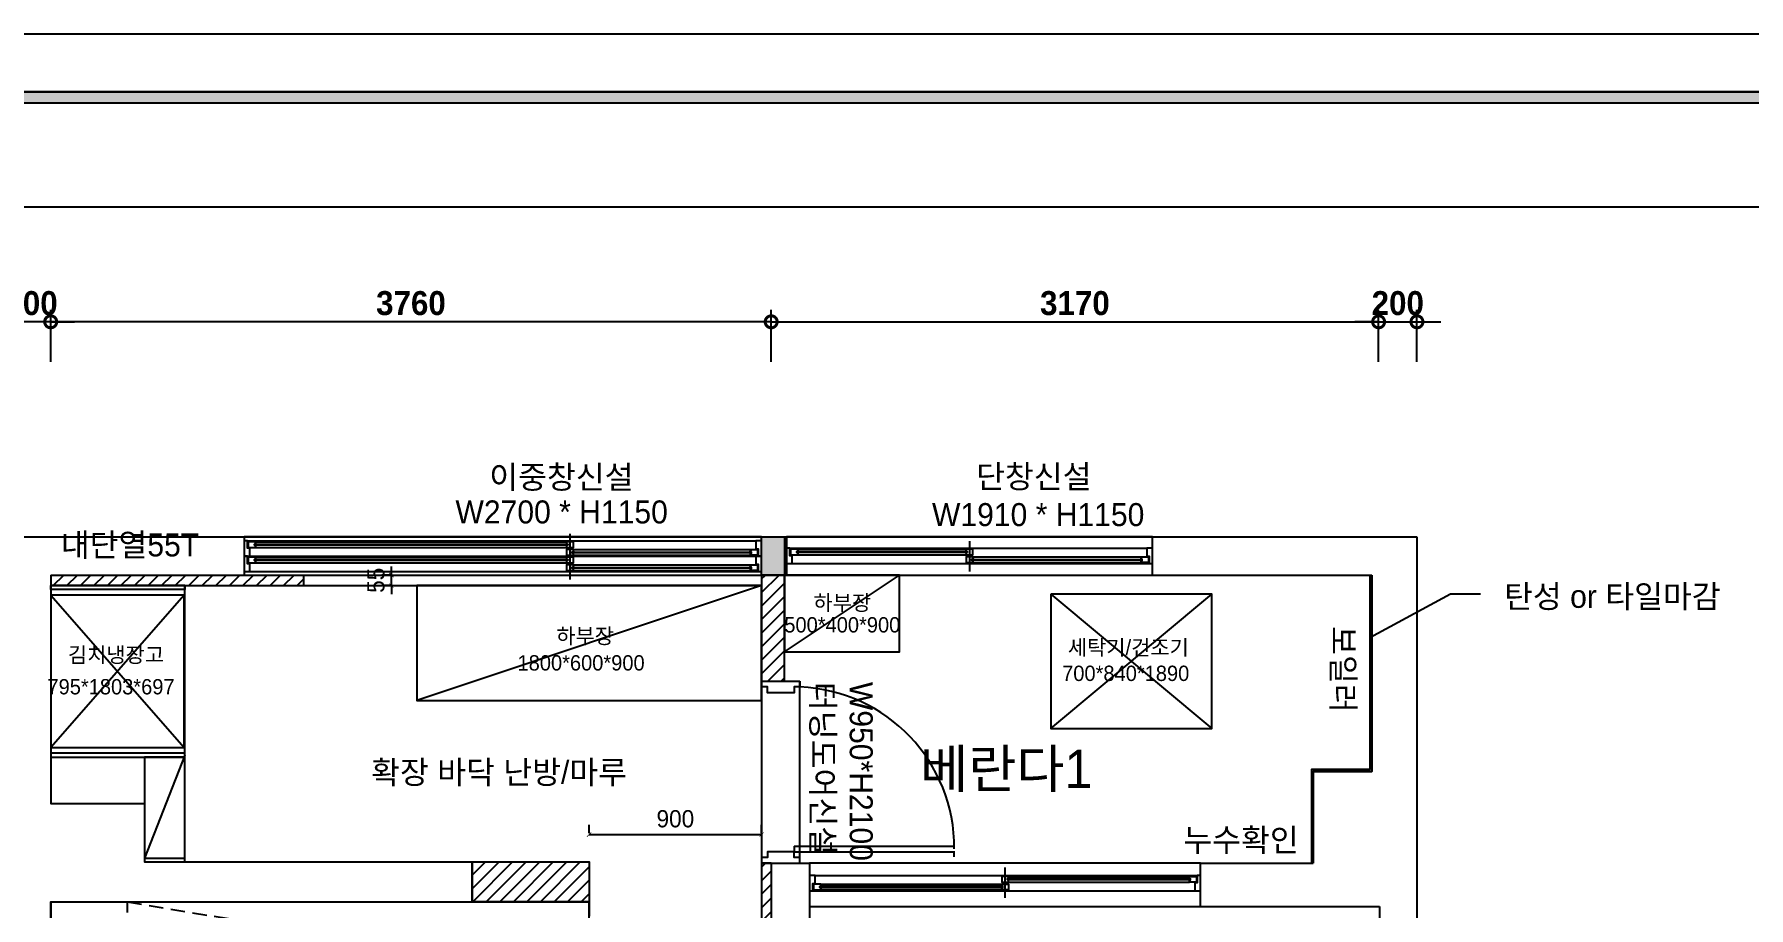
# Model space of a CAD drawing. Header units: inches. Extents: x 4138 to 127072, y -26315 to 43858.
# Drawn here: x 67453 to 76400, y 37238 to 41794 of the extents above; entities that cross this region are included whole.
import ezdxf
from ezdxf.enums import TextEntityAlignment as Align

# ---------------------------------------------------------------- set-up
doc = ezdxf.new("R2010")
doc.units = ezdxf.units.IN
doc.header["$LTSCALE"] = 50
doc.header["$MEASUREMENT"] = 0
doc.linetypes.add('HID', pattern=[2.3, 1.5, -0.8])
for name, color, linetype in [('0-ELC TEXT', 7, 'Continuous'), ('02-WAL', 2, 'Continuous'), ('03-TEXT', 3, 'Continuous'), ('03-WAL NEW', 3, 'Continuous'), ('04-WIN', 4, 'Continuous'), ('04-WIN TEXT', 4, 'Continuous'), ('04_FUR', 6, 'Continuous'), ('06-FUR', 6, 'Continuous'), ('07-DIM', 5, 'Continuous'), ('07-DIM WAL', 5, 'Continuous'), ('FORM(YOURNAME)-11', 1, 'Continuous'), ('도면층2', 2, 'Continuous'), ('도면층4', 4, 'Continuous'), ('도면층5', 5, 'Continuous')]:
    doc.layers.add(name, color=color, linetype=linetype)
doc.styles.add('YOURNAME', font='HY울릉도M.TTF')
doc.styles.add('넥슨고딕', font='')
doc.styles.add('코레일둥고', font='Korail_Round_Gothic_Medium.ttf')
doc.styles.get('넥슨고딕').set_extended_font_data('NEXON Lv1 Gothic Bold', bold=True)
doc.dimstyles.new('50', dxfattribs={"dimscale": 50, "dimtxt": 2.5, "dimasz": 2.5, "dimexe": 1.25, "dimexo": 2, "dimtad": 1, "dimdec": 0, "dimtxsty": '넥슨고딕', "dimblk": 'DOTSMALL', "dimcen": 2.5, "dimclrd": 1, "dimclre": 1, "dimclrt": 2, "dimadec": 0, "dimazin": 0, "dimtfac": 1, "dimtdec": 0, "dimtix": 1, "dimtmove": 0, "dimatfit": 3, "dimldrblk": 'DOTSMALL', "dimfxl": 1.25, "dimarcsym": 0})
doc.dimstyles.new('YOURNAME-50', dxfattribs={"dimscale": 50, "dimtxt": 1.8, "dimasz": 0.9, "dimexe": 1, "dimexo": 3, "dimgap": 0.7, "dimtad": 1, "dimdec": 0, "dimzin": 0, "dimdsep": 46, "dimtxsty": 'YOURNAME', "dimblk": 'ARCHTICK', "dimcen": 0, "dimclrd": 1, "dimclre": 1, "dimclrt": 7, "dimadec": 0, "dimazin": 0, "dimtfac": 1, "dimtdec": 0, "dimtix": 1, "dimtmove": 2, "dimatfit": 3, "dimldrblk": 'ARCHTICK', "dimfxl": 1, "dimtolj": 1, "dimtzin": 0, "dimarcsym": 0})

# ---------------------------------------------------------------- blocks, each defined once
blk = doc.blocks.new('FORM-PLAN')
at = {"layer": 'FORM(YOURNAME)-11'}
h = blk.add_hatch(color=256, dxfattribs=at)
h.dxf.hatch_style = 1
h.paths.add_polyline_path([(-71444, 55115), (10556, 55115), (10556, 54915), (-71444, 54915)])
h.paths.add_polyline_path([(-71444, -2085), (10556, -2085), (10556, -2285), (-71444, -2285)])
at = {"layer": 'Defpoints', "color": 158}
for points in [[(-71444, -2285), (10556, -2285), (10556, 55115), (-71444, 55115)], [(-69444, 53115), (-64, 53115), (-64, 1215), (-69444, 1215)]]:
    blk.add_lwpolyline(points, close=True, dxfattribs=at)
at = {"layer": 'FORM(YOURNAME)-11', "color": 250}
blk.add_lwpolyline([(-72444, -3285), (11556, -3285), (11556, 56115), (-72444, 56115)], close=True, dxfattribs=at)
at = {"layer": 'FORM(YOURNAME)-11'}
blk.add_lwpolyline([(-71444, 55115), (10556, 55115), (10556, 54915), (-71444, 54915)], close=True, dxfattribs=at)
at = {"layer": 'FORM(YOURNAME)-11', "color": 3, "style": 'YOURNAME'}
for tag, height, p in [('1', 450, (9905, 18188)), ('2', 450, (9905, 17544)), ('3', 450, (9905, 16257)), ('4', 450, (9905, 14326)), ('5', 515, (9905, 12009)), ('6', 515, (9905, 9757)), ('7', 515, (9905, 7504)), ('8', 515, (9905, 5252)), ('9', 515, (9905, 2999)), ('10', 515, (5655, 811)), ('11', 515, (9905, 747)), ('12', 515, (5655, -1441)), ('13', 515, (9905, -1441))]:
    blk.add_attdef(tag, text='', height=height, dxfattribs=at).set_placement(p, align=Align.MIDDLE_RIGHT)
blk = doc.blocks.new('FLOOR')
at = {"layer": '02-WAL'}
for p, q in [((45594.7, 47114.3), (52924.7, 47114.3)), ((52924.7, 47114.3), (52924.7, 34986.3)), ((45794.7, 46914.3), (45794.7, 45722.3)), ((45794.7, 46914.3), (52688.7, 46914.3)), ((52688.7, 46914.3), (52688.7, 45889.3)), ((52383.7, 45889.3), (52383.7, 45410.3)), ((52383.7, 45889.3), (52688.7, 45889.3)), ((45794.7, 45722.3), (46283.7, 45722.3)), ((46283.7, 45722.3), (46283.7, 45417.3)), ((46283.7, 45417.3), (47994.7, 45417.3)), ((47994.7, 45417.3), (47994.7, 45209.3)), ((47994.7, 45417.3), (47994.7, 45209.3)), ((49554.7, 45410.3), (49554.7, 42295.3)), ((49554.7, 45410.3), (49754.7, 45410.3)), ((49754.7, 45410.3), (49754.7, 42434.3)), ((51795.7, 45184.3), (51795.7, 45410.3)), ((51795.7, 45410.3), (52383.7, 45410.3)), ((45794.7, 45209.3), (45794.7, 42204.3)), ((45794.7, 45209.3), (47994.7, 45209.3)), ((51795.7, 45184.3), (52729.7, 45184.3)), ((52729.7, 45184.3), (52729.7, 42434.3))]:
    blk.add_line(p, q, dxfattribs=at)
at = {"layer": '04-WIN'}
for p, q in [((46822.1, 47092.7), (49474.7, 47092.7)), ((46863.8, 47087.7), (48487.2, 47087.7)), ((46863.8, 47057.7), (46863.8, 47067.7)), ((48504.7, 47128.8), (48504.7, 46971.8)), ((50589.7, 47090.4), (50589.7, 46933.4)), ((46822.1, 47012.6), (49474.7, 47012.6)), ((46834.7, 47012.7), (49487.2, 47012.6)), ((46863.8, 47057.7), (48487.2, 47057.7)), ((46863.8, 47007.7), (48487.2, 47007.7)), ((46863.8, 46977.7), (46863.8, 46987.7)), ((46863.8, 46977.7), (48487.2, 46977.7)), ((48504.7, 47048.8), (48504.7, 46891.7)), ((48522.2, 47047.4), (49446, 47047.4)), ((48522.2, 47017.4), (49446, 47017.4)), ((49652.1, 47054.3), (51514.7, 47054.3)), ((49664.7, 46974.3), (51527.2, 46974.2)), ((49693.8, 47049.3), (50572.2, 47049.3)), ((49693.8, 47019.3), (49693.8, 47029.3)), ((49693.8, 47019.3), (50572.2, 47019.3)), ((50607.2, 47008.9), (51486, 47008.9)), ((50607.2, 46978.9), (51486, 46978.9)), ((46834.7, 46932.6), (49487.2, 46932.5)), ((48522.2, 46967.3), (49446, 46967.3)), ((48522.2, 46937.3), (49446, 46937.3))]:
    blk.add_line(p, q, dxfattribs=at)
at = {"layer": '04-WIN', "linetype": 'Continuous'}
for p, q in [((50775.2, 45230.8), (50775.2, 45387.8)), ((49784.7, 45346.9), (51778.2, 45346.9)), ((49813.8, 45301.8), (50757.7, 45301.8)), ((49813.8, 45271.8), (50757.7, 45271.8)), ((50792.7, 45342.2), (51737, 45342.1)), ((50792.7, 45312.2), (51737, 45312.1)), ((49772.1, 45266.9), (51765.7, 45266.8))]:
    blk.add_line(p, q, dxfattribs=at)
at = {"layer": '04-WIN'}
for points in [[(46804.7, 46914.3), (49504.7, 46914.3), (49504.7, 47114.3), (46804.7, 47114.3)], [(48492.7, 47069.5), (48487.2, 47067.7), (48487.2, 47057.7), (48522.2, 47057.7), (48522.2, 47087.7), (48487.2, 47087.7), (48487.2, 47077.7), (48492.7, 47076)], [(49504.7, 47114.3), (49634.7, 47114.3), (49634.7, 46914.3), (49504.7, 46914.3)], [(51544.7, 47114.3), (49634.7, 47114.3), (49634.7, 46914.3), (51544.7, 46914.3)], [(48487.2, 47017.4), (48522.2, 47017.4), (48522.2, 47027.4), (48516.7, 47029.2), (48516.7, 47035.6), (48522.2, 47037.4), (48522.2, 47047.4), (48487.2, 47047.4)], [(48492.7, 46989.4), (48487.2, 46987.7), (48487.2, 46977.7), (48522.2, 46977.7), (48522.2, 47007.7), (48487.2, 47007.7), (48487.2, 46997.7), (48492.7, 46995.9)], [(49449.5, 47030.4), (48518.7, 47030.4), (48518.7, 47034.4), (49449.5, 47034.4)], [(49451.5, 47035.6), (49446, 47037.4), (49446, 47047.4), (49484, 47047.4), (49484, 47017.4), (49446, 47017.4), (49446, 47027.4), (49451.5, 47029.2)], [(50577.7, 47031.1), (50572.2, 47029.3), (50572.2, 47019.3), (50607.2, 47019.3), (50607.2, 47049.3), (50572.2, 47049.3), (50572.2, 47039.3), (50577.7, 47037.5)], [(50572.2, 46978.9), (50607.2, 46978.9), (50607.2, 46988.9), (50601.7, 46990.7), (50601.7, 46997.2), (50607.2, 46998.9), (50607.2, 47008.9), (50572.2, 47008.9)], [(51489.5, 46991.9), (50603.7, 46991.9), (50603.7, 46995.9), (51489.5, 46995.9)], [(51491.5, 46997.2), (51486, 46998.9), (51486, 47008.9), (51524, 47008.9), (51524, 46978.9), (51486, 46978.9), (51486, 46988.9), (51491.5, 46990.7)], [(48487.2, 46937.3), (48522.2, 46937.3), (48522.2, 46947.3), (48516.7, 46949.1), (48516.7, 46955.5), (48522.2, 46957.3), (48522.2, 46967.3), (48487.2, 46967.3)], [(49449.5, 46950.3), (48518.7, 46950.3), (48518.7, 46954.3), (49449.5, 46954.3)], [(49451.5, 46955.5), (49446, 46957.3), (49446, 46967.3), (49484, 46967.3), (49484, 46937.3), (49446, 46937.3), (49446, 46947.3), (49451.5, 46949.1)], [(49754.7, 45184.3), (51795.7, 45184.3), (51795.7, 45410.3), (49754.7, 45410.3)]]:
    blk.add_lwpolyline(points, close=True, dxfattribs=at)
for points in [[(46804.7, 47021.7), (46804.7, 47012.7), (46834.7, 47012.7), (46834.7, 47053.7), (46822.1, 47053.7), (46822.1, 47092.7), (46804.7, 47092.7), (46804.7, 47083.7)], [(46863.8, 47067.7), (46858.2, 47069.5), (46858.2, 47076), (46863.8, 47077.7), (46863.8, 47087.7), (46825.8, 47087.7), (46825.8, 47057.7), (46863.8, 47057.7)], [(48490.7, 47070.7), (46860.3, 47070.7), (46860.3, 47074.7), (48490.7, 47074.7), (48490.7, 47070.7), (48490.7, 47074.7)], [(46863.8, 47078.5), (46866.5, 47077.2), (46867, 47076.2), (46867.6, 47074.7)], [(46863.8, 47067), (46866.5, 47068.3), (46867, 47069.3), (46867.6, 47070.7)], [(48487.2, 47078.5), (48484.4, 47077.2), (48483.9, 47076.2), (48483.4, 47074.7)], [(48487.2, 47067), (48484.4, 47068.3), (48483.9, 47069.3), (48483.4, 47070.7)], [(49504.7, 47083.6), (49504.7, 47092.7), (49474.7, 47092.7), (49474.7, 47053.7), (49474.7, 47051.6), (49487.2, 47051.6), (49487.2, 47012.6), (49504.7, 47012.6), (49504.7, 47021.6)], [(46804.7, 46941.6), (46804.7, 46932.6), (46834.7, 46932.6), (46834.7, 46973.6), (46822.1, 46973.6), (46822.1, 47012.6), (46804.7, 47012.6), (46804.7, 47003.6)], [(46863.8, 46987.7), (46858.2, 46989.4), (46858.2, 46995.9), (46863.8, 46997.7), (46863.8, 47007.7), (46825.8, 47007.7), (46825.8, 46977.7), (46863.8, 46977.7)], [(48490.7, 46990.7), (46860.3, 46990.7), (46860.3, 46994.7), (48490.7, 46994.7), (48490.7, 46990.7), (48490.7, 46994.7)], [(46863.8, 46998.5), (46866.5, 46997.1), (46867, 46996.1), (46867.6, 46994.7)], [(46863.8, 46986.9), (46866.5, 46988.3), (46867, 46989.2), (46867.6, 46990.7)], [(48487.2, 46998.5), (48484.4, 46997.1), (48483.9, 46996.1), (48483.4, 46994.7)], [(48487.2, 46986.9), (48484.4, 46988.3), (48483.9, 46989.2), (48483.4, 46990.7)], [(48522.2, 47038.2), (48525, 47036.8), (48525.5, 47035.8), (48526, 47034.4)], [(48522.2, 47026.6), (48525, 47028), (48525.5, 47029), (48526, 47030.4)], [(49446, 47038.2), (49443.2, 47036.8), (49442.7, 47035.8), (49442.2, 47034.4)], [(49446, 47026.6), (49443.2, 47028), (49442.7, 47029), (49442.2, 47030.4)], [(49504.7, 47003.5), (49504.7, 47012.6), (49474.7, 47012.6), (49474.7, 46973.6), (49474.7, 46971.5), (49487.2, 46971.5), (49487.2, 46932.5), (49504.7, 46932.5), (49504.7, 46941.5)], [(49634.7, 46983.3), (49634.7, 46974.3), (49664.7, 46974.3), (49664.7, 47015.3), (49652.1, 47015.3), (49652.1, 47054.3), (49634.7, 47054.3), (49634.7, 47045.3)], [(49693.8, 47029.3), (49688.2, 47031.1), (49688.2, 47037.5), (49693.8, 47039.3), (49693.8, 47049.3), (49655.8, 47049.3), (49655.8, 47019.3), (49693.8, 47019.3)], [(50575.7, 47032.3), (49690.3, 47032.3), (49690.3, 47036.3), (50575.7, 47036.3), (50575.7, 47032.3), (50575.7, 47036.3)], [(49693.8, 47040.1), (49696.5, 47038.7), (49697, 47037.7), (49697.6, 47036.3)], [(49693.8, 47028.5), (49696.5, 47029.9), (49697, 47030.9), (49697.6, 47032.3)], [(50572.2, 47040.1), (50569.4, 47038.7), (50568.9, 47037.7), (50568.4, 47036.3)], [(50572.2, 47028.5), (50569.4, 47029.9), (50568.9, 47030.9), (50568.4, 47032.3)], [(50607.2, 46999.7), (50610, 46998.4), (50610.5, 46997.4), (50611, 46995.9)], [(50607.2, 46988.2), (50610, 46989.5), (50610.5, 46990.5), (50611, 46991.9)], [(51486, 46999.7), (51483.2, 46998.4), (51482.7, 46997.4), (51482.2, 46995.9)], [(51486, 46988.2), (51483.2, 46989.5), (51482.7, 46990.5), (51482.2, 46991.9)], [(51544.7, 47045.2), (51544.7, 47054.3), (51514.7, 47054.3), (51514.7, 47015.3), (51514.7, 47013.2), (51527.2, 47013.2), (51527.2, 46974.2), (51544.7, 46974.2), (51544.7, 46983.2)], [(48522.2, 46958.1), (48525, 46956.7), (48525.5, 46955.7), (48526, 46954.3)], [(48522.2, 46946.5), (48525, 46947.9), (48525.5, 46948.9), (48526, 46950.3)], [(49446, 46958.1), (49443.2, 46956.7), (49442.7, 46955.7), (49442.2, 46954.3)], [(49446, 46946.5), (49443.2, 46947.9), (49442.7, 46948.9), (49442.2, 46950.3)]]:
    blk.add_lwpolyline(points, dxfattribs=at)
at = {"layer": '04-WIN', "linetype": 'Continuous'}
for points in [[(49754.7, 45275.9), (49754.7, 45266.9), (49772.1, 45266.9), (49772.1, 45305.9), (49784.7, 45305.9), (49784.7, 45346.9), (49754.7, 45346.9), (49754.7, 45337.9)], [(50761.2, 45288.8), (49810.3, 45288.8), (49810.3, 45284.8), (50761.2, 45284.8), (50761.2, 45288.8), (50761.2, 45284.8)], [(49813.8, 45292.6), (49816.5, 45291.3), (49817, 45290.3), (49817.6, 45288.8)], [(49813.8, 45281.1), (49816.5, 45282.4), (49817, 45283.4), (49817.6, 45284.8)], [(50757.7, 45292.6), (50754.9, 45291.3), (50754.4, 45290.3), (50753.9, 45288.8)], [(50757.7, 45281.1), (50754.9, 45282.4), (50754.4, 45283.4), (50753.9, 45284.8)], [(50792.7, 45333), (50795.5, 45331.6), (50796, 45330.6), (50796.5, 45329.2)], [(50792.7, 45321.4), (50795.5, 45322.8), (50796, 45323.8), (50796.5, 45325.2)], [(51737, 45332.9), (51734.2, 45331.5), (51733.7, 45330.5), (51733.2, 45329.1)], [(51737, 45321.3), (51734.2, 45322.7), (51733.7, 45323.7), (51733.2, 45325.1)], [(51795.7, 45337.9), (51795.7, 45346.9), (51778.2, 45346.9), (51778.2, 45307.9), (51765.7, 45307.9), (51765.7, 45266.8), (51795.7, 45266.8), (51795.7, 45275.9)]]:
    blk.add_lwpolyline(points, dxfattribs=at)
for points in [[(49813.8, 45291.8), (49813.8, 45301.8), (49775.8, 45301.8), (49775.8, 45271.8), (49813.8, 45271.8), (49813.8, 45281.8), (49808.2, 45283.6), (49808.2, 45290.1)], [(50792.7, 45332.2), (50792.7, 45342.2), (50757.7, 45342.2), (50757.7, 45312.2), (50792.7, 45312.2), (50792.7, 45322.2), (50787.2, 45324), (50787.2, 45330.4)], [(50757.7, 45291.8), (50757.7, 45301.8), (50792.7, 45301.8), (50792.7, 45271.8), (50757.7, 45271.8), (50757.7, 45281.8), (50763.2, 45283.6), (50763.2, 45290.1)], [(50789.2, 45325.2), (51740.5, 45325.1), (51740.5, 45329.1), (50789.2, 45329.2)], [(51737, 45332.1), (51737, 45342.1), (51775, 45342.1), (51775, 45312.1), (51737, 45312.1), (51737, 45322.1), (51742.5, 45323.9), (51742.5, 45330.3)]]:
    blk.add_lwpolyline(points, close=True, dxfattribs=at)
at = {"layer": '도면층2'}
blk.add_line((51795.7, 45184.3), (51795.7, 45410.3), dxfattribs=at)
at = {"layer": '도면층4'}
blk.add_line((51795.7, 45184.3), (51795.7, 45410.3), dxfattribs=at)
blk = doc.blocks.new('_DOTSMALL')
at = {"color": 0, "linetype": 'ByBlock', "const_width": 0.5}
blk.add_lwpolyline([(-0.0625, 0, 1), (0.0625, 0, 1)], format="xyb", close=True, dxfattribs=at)
blk = doc.blocks.new('*D241')
at = {"layer": '07-DIM', "color": 1, "lineweight": -2, "transparency": 16777216}
for p, q in [((74468.9, 40086.1), (74468.9, 40356.5)), ((74668.9, 40086.1), (74668.9, 40356.5)), ((74468.9, 40294), (74343.9, 40294)), ((74468.9, 40294), (74668.9, 40294)), ((74668.9, 40294), (74793.9, 40294))]:
    blk.add_line(p, q, dxfattribs=at)
at = {"layer": 'Defpoints', "color": 0, "transparency": 16777216}
for p in [(74668.9, 40294), (74468.9, 39986.1), (74668.9, 39986.1)]:
    blk.add_point(p, dxfattribs=at)
at = {"layer": '07-DIM', "color": 1, "lineweight": -2, "transparency": 16777216, "xscale": 125, "yscale": 125, "zscale": 125}
blk.add_blockref('_DOTSMALL', (74468.9, 40294), dxfattribs=at)
at = {"layer": '07-DIM', "color": 1, "lineweight": -2, "transparency": 16777216, "xscale": 125, "yscale": 125, "zscale": 125, "rotation": 180}
blk.add_blockref('_DOTSMALL', (74668.9, 40294), dxfattribs=at)
at = {"layer": '07-DIM', "color": 2, "transparency": 16777216, "insert": (74568.9, 40390.8), "char_height": 125, "attachment_point": 5, "style": '넥슨고딕'}
blk.add_mtext('200', dxfattribs=at)
blk = doc.blocks.new('*D242')
at = {"layer": '07-DIM', "color": 1, "lineweight": -2, "transparency": 16777216}
for p, q in [((67538.9, 40086.1), (67538.9, 40356.5)), ((71298.9, 40086.1), (71298.9, 40356.5)), ((71298.9, 40294), (67538.9, 40294))]:
    blk.add_line(p, q, dxfattribs=at)
at = {"layer": 'Defpoints', "color": 0, "transparency": 16777216}
for p in [(67538.9, 40294), (67538.9, 39986.1), (71298.9, 39986.1)]:
    blk.add_point(p, dxfattribs=at)
at = {"layer": '07-DIM', "color": 1, "lineweight": -2, "transparency": 16777216, "xscale": 125, "yscale": 125, "zscale": 125, "rotation": 180}
blk.add_blockref('_DOTSMALL', (67538.9, 40294), dxfattribs=at)
at = {"layer": '07-DIM', "color": 1, "lineweight": -2, "transparency": 16777216, "xscale": 125, "yscale": 125, "zscale": 125}
blk.add_blockref('_DOTSMALL', (71298.9, 40294), dxfattribs=at)
at = {"layer": '07-DIM', "color": 2, "transparency": 16777216, "insert": (69418.9, 40390.8), "char_height": 125, "attachment_point": 5, "style": '넥슨고딕'}
blk.add_mtext('3760', dxfattribs=at)
blk = doc.blocks.new('*D243')
at = {"layer": '07-DIM', "color": 1, "lineweight": -2, "transparency": 16777216}
for p, q in [((67338.9, 40086.1), (67338.9, 40356.5)), ((67538.9, 40086.1), (67538.9, 40356.5)), ((67338.9, 40294), (67213.9, 40294)), ((67538.9, 40294), (67338.9, 40294)), ((67538.9, 40294), (67663.9, 40294))]:
    blk.add_line(p, q, dxfattribs=at)
at = {"layer": 'Defpoints', "color": 0, "transparency": 16777216}
for p in [(67338.9, 40294), (67338.9, 39986.1), (67538.9, 39986.1)]:
    blk.add_point(p, dxfattribs=at)
at = {"layer": '07-DIM', "color": 1, "lineweight": -2, "transparency": 16777216, "xscale": 125, "yscale": 125, "zscale": 125}
blk.add_blockref('_DOTSMALL', (67338.9, 40294), dxfattribs=at)
at = {"layer": '07-DIM', "color": 1, "lineweight": -2, "transparency": 16777216, "xscale": 125, "yscale": 125, "zscale": 125, "rotation": 180}
blk.add_blockref('_DOTSMALL', (67538.9, 40294), dxfattribs=at)
at = {"layer": '07-DIM', "color": 2, "transparency": 16777216, "insert": (67438.9, 40390.8), "char_height": 125, "attachment_point": 5, "style": '넥슨고딕'}
blk.add_mtext('200', dxfattribs=at)
blk = doc.blocks.new('*D268')
at = {"layer": '07-DIM', "color": 1, "lineweight": -2, "transparency": 16777216}
for p, q in [((71298.9, 40086.1), (71298.9, 40356.5)), ((74468.9, 40086.1), (74468.9, 40356.5)), ((71298.9, 40294), (74468.9, 40294))]:
    blk.add_line(p, q, dxfattribs=at)
at = {"layer": 'Defpoints', "color": 0, "transparency": 16777216}
for p in [(74468.9, 40294), (71298.9, 39986.1), (74468.9, 39986.1)]:
    blk.add_point(p, dxfattribs=at)
at = {"layer": '07-DIM', "color": 1, "lineweight": -2, "transparency": 16777216, "xscale": 125, "yscale": 125, "zscale": 125, "rotation": 180}
blk.add_blockref('_DOTSMALL', (71298.9, 40294), dxfattribs=at)
at = {"layer": '07-DIM', "color": 1, "lineweight": -2, "transparency": 16777216, "xscale": 125, "yscale": 125, "zscale": 125}
blk.add_blockref('_DOTSMALL', (74468.9, 40294), dxfattribs=at)
at = {"layer": '07-DIM', "color": 2, "transparency": 16777216, "insert": (72883.9, 40390.8), "char_height": 125, "attachment_point": 5, "style": '넥슨고딕'}
blk.add_mtext('3170', dxfattribs=at)
blk = doc.blocks.new('_ARCHTICK')
at = {"color": 0, "linetype": 'ByBlock', "const_width": 0.075}
blk.add_lwpolyline([(-0.25, -0.25), (0.25, 0.25)], dxfattribs=at)
blk = doc.blocks.new('*D269')
at = {"layer": '07-DIM WAL', "color": 1, "lineweight": -2, "transparency": 16777216}
for p, q in [((69317.1, 38973), (69317.1, 39018)), ((69313.9, 38973), (69267.1, 38973)), ((69317.1, 38918), (69317.1, 38973)), ((69313.9, 38918), (69267.1, 38918)), ((69317.1, 38918), (69317.1, 38873))]:
    blk.add_line(p, q, dxfattribs=at)
at = {"layer": 'Defpoints', "color": 0, "transparency": 16777216}
for p in [(69317.1, 38973), (69463.9, 38973), (69463.9, 38918)]:
    blk.add_point(p, dxfattribs=at)
at = {"layer": '07-DIM WAL', "color": 1, "lineweight": -2, "transparency": 16777216, "xscale": 45, "yscale": 45, "zscale": 45}
for p, rotation in [((69317.1, 38973), 270), ((69317.1, 38918), 90)]:
    blk.add_blockref('_ARCHTICK', p, dxfattribs=dict(at, rotation=rotation))
at = {"layer": '07-DIM WAL', "color": 7, "transparency": 16777216, "insert": (69236.2, 38945.5), "char_height": 90, "attachment_point": 5, "rotation": 90, "style": 'YOURNAME'}
blk.add_mtext('\\A1;55', dxfattribs=at)
blk = doc.blocks.new('*D505')
at = {"layer": '07-DIM WAL', "color": 1, "lineweight": -2, "transparency": 16777216}
for p, q in [((70348.9, 37626), (70348.9, 37669.2)), ((71248.9, 37626), (71248.9, 37669.2)), ((70348.9, 37619.2), (71248.9, 37619.2))]:
    blk.add_line(p, q, dxfattribs=at)
at = {"layer": 'Defpoints', "color": 0, "transparency": 16777216}
for p in [(71248.9, 37619.2), (70348.9, 37476), (71248.9, 37476)]:
    blk.add_point(p, dxfattribs=at)
at = {"layer": '07-DIM WAL', "color": 1, "lineweight": -2, "transparency": 16777216, "xscale": 45, "yscale": 45, "zscale": 45, "rotation": 180}
blk.add_blockref('_ARCHTICK', (70348.9, 37619.2), dxfattribs=at)
at = {"layer": '07-DIM WAL', "color": 1, "lineweight": -2, "transparency": 16777216, "xscale": 45, "yscale": 45, "zscale": 45}
blk.add_blockref('_ARCHTICK', (71248.9, 37619.2), dxfattribs=at)
at = {"layer": '07-DIM WAL', "color": 7, "transparency": 16777216, "insert": (70798.9, 37701), "char_height": 90, "attachment_point": 5, "style": 'YOURNAME'}
blk.add_mtext('\\A1;900', dxfattribs=at)

msp = doc.modelspace()

# ---------------------------------------------------------------- hatches: boundary and pattern name
at = {"layer": '03-WAL NEW'}
h = msp.add_hatch(dxfattribs=at)
h.set_pattern_fill('_USER', color=256, scale=50, angle=45, pattern_type=0)
h.set_pattern_definition([(45, (-4055.79, -7941.31), (-35.35534, 35.35534), [])])
h.paths.add_polyline_path([(68858.9, 38918), (68858.9, 38973), (67538.9, 38973), (67538.9, 38918)])
h = msp.add_hatch(dxfattribs=at)
h.set_pattern_fill('_USER', color=256, scale=50, angle=45, pattern_type=0)
h.set_pattern_definition([(45, (-4070.79, -7941.31), (-35.35534, 35.35534), [])])
h.paths.add_polyline_path([(71248.9, 38419), (71368.9, 38419), (71368.9, 38973), (71248.9, 38973)])
h = msp.add_hatch(dxfattribs=at)
h.set_pattern_fill('_USER', color=256, scale=50, angle=45, pattern_type=0)
h.set_pattern_definition([(45, (-4105.79, -7941.31), (-35.35534, 35.35534), [])])
h.paths.add_polyline_path([(69738.9, 37476), (70348.9, 37476), (70348.9, 37268), (69738.9, 37268)])
h = msp.add_hatch(dxfattribs=at)
h.set_pattern_fill('_USER', color=256, scale=50, angle=45, pattern_type=0)
h.set_pattern_definition([(45, (0, 0), (-35.35534, 35.35534), [])])
h.paths.add_polyline_path([(71298.9, 37469), (71248.9, 37469), (71248.9, 35478), (71298.9, 35478)])
h.paths.add_polyline_path([(71298.9, 34493), (71248.9, 34493), (71248.9, 34354), (71298.9, 34354)])
at = {"layer": '04-WIN TEXT'}
h = msp.add_hatch(color=256, dxfattribs=at)
h.dxf.hatch_style = 1
h.paths.add_polyline_path([(71248.9, 39173), (71368.9, 39173), (71368.9, 38973), (71248.9, 38973)])

# ---------------------------------------------------------------- linework, layer by layer
at = {"layer": '0-ELC TEXT'}
msp.add_lwpolyline([(74422.9, 38646.4), (74843.7, 38875.3), (75000.5, 38875.3)], dxfattribs=at)
at = {"layer": '03-WAL NEW'}
for points in [[(67538.9, 38973), (67538.9, 38918), (71248.9, 38918)], [(68858.9, 38973), (68858.9, 38918)], [(74422.9, 38973), (74422.9, 37958), (74117.9, 37958), (74117.9, 37469)], [(74432.9, 38973), (74432.9, 37948), (74127.9, 37948), (74127.9, 37469)], [(71298.9, 37469), (71248.9, 37469), (71248.9, 35478), (71298.9, 35478)]]:
    msp.add_lwpolyline(points, dxfattribs=at)
for points in [[(71248.9, 38419), (71368.9, 38419), (71368.9, 38973), (71248.9, 38973)], [(69738.9, 37476), (70348.9, 37476), (70348.9, 37268), (69738.9, 37268)]]:
    msp.add_lwpolyline(points, close=True, dxfattribs=at)
at = {"layer": '04-WIN'}
for p, q in [((71418.9, 37559), (72254.4, 37559)), ((71418.9, 37559), (71418.9, 37529)), ((71418.9, 37529), (72254.4, 37529))]:
    msp.add_line(p, q, dxfattribs=at)
at = {"layer": '04-WIN TEXT'}
msp.add_lwpolyline([(71248.9, 39173), (71368.9, 39173), (71368.9, 38973), (71248.9, 38973)], close=True, dxfattribs=at)
at = {"layer": '04_FUR'}
for points in [[(68238.9, 36568), (68238.9, 34263), (67538.9, 34263), (67538.9, 37268), (70348.9, 37268)], [(69549.3, 36568), (69549.3, 34293), (70348.9, 34293), (70348.9, 37268)]]:
    msp.add_lwpolyline(points, dxfattribs=at)
at = {"layer": '04_FUR', "linetype": 'HID'}
msp.add_lwpolyline([(70348.9, 37268), (70348.9, 36868), (67938.9, 36868), (67938.9, 35231), (67538.9, 35231), (67938.9, 36868), (67938.9, 37268), (70348.9, 36868)], dxfattribs=at)
at = {"layer": '06-FUR'}
for p, q in [((71368.9, 38573), (71968.9, 38973)), ((67538.9, 38868), (68235.9, 38073)), ((68235.9, 38868), (67538.9, 38073)), ((72758.9, 38173), (73598.9, 38873)), ((72758.9, 38873), (73598.9, 38173)), ((68238.9, 38033), (68027.9, 37496))]:
    msp.add_line(p, q, dxfattribs=at)
for points in [[(71368.9, 38573), (71968.9, 38573), (71968.9, 38973), (71368.9, 38973)], [(67538.9, 38918), (68238.9, 38918), (68238.9, 38898), (67538.9, 38898)], [(67538.9, 38868), (67538.9, 38073), (68235.9, 38073), (68235.9, 38868)], [(72758.9, 38873), (72758.9, 38173), (73598.9, 38173), (73598.9, 38873)], [(67538.9, 38023), (68238.9, 38023), (68238.9, 38043), (67538.9, 38043)], [(68027.9, 37496), (68238.9, 37496), (68238.9, 38023), (68027.9, 38023)]]:
    msp.add_lwpolyline(points, close=True, dxfattribs=at)
for points in [[(68238.9, 38918), (67538.9, 38918), (67538.9, 37781), (68027.9, 37781), (68027.9, 37476), (68238.9, 37476), (68238.9, 38918)], [(71248.9, 38918), (69448.9, 38918), (69448.9, 38318), (71248.9, 38318), (71248.9, 38918), (69448.9, 38318)]]:
    msp.add_lwpolyline(points, dxfattribs=at)
at = {"layer": '도면층4'}
for p, q in [((71248.9, 38419), (71248.9, 37469)), ((71448.9, 37469), (71448.9, 38419)), ((71418.9, 37529), (72254.4, 37529)), ((72254.4, 37503), (72254.4, 37533))]:
    msp.add_line(p, q, dxfattribs=at)
for points in [[(71448.9, 38419), (71448.9, 38389), (71418.9, 38389), (71418.9, 38359), (71278.9, 38359), (71278.9, 38389), (71248.9, 38389), (71248.9, 38419), (71448.9, 38419)], [(71448.9, 37469), (71448.9, 37499), (71418.9, 37499), (71418.9, 37529), (71278.9, 37529), (71278.9, 37499), (71248.9, 37499), (71248.9, 37469), (71448.9, 37469)]]:
    msp.add_lwpolyline(points, dxfattribs=at)
at = {"layer": '도면층5'}
msp.add_arc((71416.4, 37551.5), 838.1, 359.48728, 87.77478, dxfattribs=at)

# ---------------------------------------------------------------- block references
msp.add_blockref('FLOOR', (21744.2, -7941.3))
at = {"layer": '07-DIM WAL', "xscale": 0.3, "yscale": 0.3, "zscale": 0.3}
msp.add_blockref('FORM-PLAN', (78071.7, 24959.4), dxfattribs=at)

# ---------------------------------------------------------------- texts
at = {"layer": '0-ELC TEXT', "style": '코레일둥고'}
for s, p in [('이중창신설', (69827.6, 39424.1)), ('단창신설', (72368, 39426.5)), ('내단열55T', (67591.5, 39070.1)), ('확장 바닥 난방/마루', (69211.2, 37884.1)), ('누수확인', (73449.6, 37531.1))]:
    msp.add_text(s, height=120, dxfattribs=at).set_placement(p)
for s, p in [('W2700 * H1150', (70205.5, 39242.2)), ('W1910 * H1150', (72692.3, 39228.3)), ('탄성 or 타일마감', (75688.7, 38801.8))]:
    msp.add_text(s, height=120, dxfattribs=at).set_placement(p, align=Align.CENTER)
for s, p in [('보일러', (74224.1, 38706.4)), ('터닝도어신설', (71508.5, 38415.4)), ('W950*H2100', (71708.8, 38415.4))]:
    msp.add_text(s, height=120, rotation=270, dxfattribs=at).set_placement(p)
at = {"layer": '03-TEXT', "style": '코레일둥고'}
msp.add_text('베란다1', height=200, dxfattribs=at).set_placement((72525.6, 37862), align=Align.CENTER)
at = {"layer": '06-FUR', "style": '코레일둥고'}
for s, p in [('하부장', (71519.6, 38788.3)), ('500*400*900', (71367.4, 38673.3)), ('하부장', (70177.2, 38614.9)), ('김치냉장고', (67628.9, 38516.8)), ('세탁기/건조기 ', (72847.1, 38555)), ('1800*600*900', (69975.1, 38474.9)), ('700*840*1890', (72817.3, 38420.2)), ('795*1803*697', (67522, 38350.3))]:
    msp.add_text(s, height=80, dxfattribs=at).set_placement(p)

# ---------------------------------------------------------------- dimensions: what is measured, and where the dimension line sits
at = {"layer": '07-DIM'}
for base, p1, p2, picture, middle in [((67338.9, 40294), (67538.9, 39986.1), (67338.9, 39986.1), '*D243', (67438.9, 40390.8)), ((67538.9, 40294), (71298.9, 39986.1), (67538.9, 39986.1), '*D242', (69418.9, 40390.8)), ((74468.9, 40294), (71298.9, 39986.1), (74468.9, 39986.1), '*D268', (72883.9, 40390.8)), ((74668.9, 40294), (74468.9, 39986.1), (74668.9, 39986.1), '*D241', (74568.9, 40390.8))]:
    dim = msp.add_linear_dim(base=base, p1=p1, p2=p2, dimstyle='50', dxfattribs=at)
    dim.commit()
    dim.dimension.update_dxf_attribs({"geometry": picture, "text_midpoint": middle})
at = {"layer": '07-DIM WAL'}
dim = msp.add_linear_dim(base=(69317.1, 38973), p1=(69463.9, 38918), p2=(69463.9, 38973), angle=90, dimstyle='YOURNAME-50', dxfattribs=at)
dim.commit()
dim.dimension.update_dxf_attribs({"geometry": '*D269', "text_midpoint": (69236.2, 38945.5)})
dim = msp.add_linear_dim(base=(71248.9, 37619.2), p1=(70348.9, 37476), p2=(71248.9, 37476), dimstyle='YOURNAME-50', dxfattribs=at)
dim.commit()
dim.dimension.update_dxf_attribs({"geometry": '*D505', "text_midpoint": (70798.9, 37701)})

doc.saveas('drawing.dxf')
